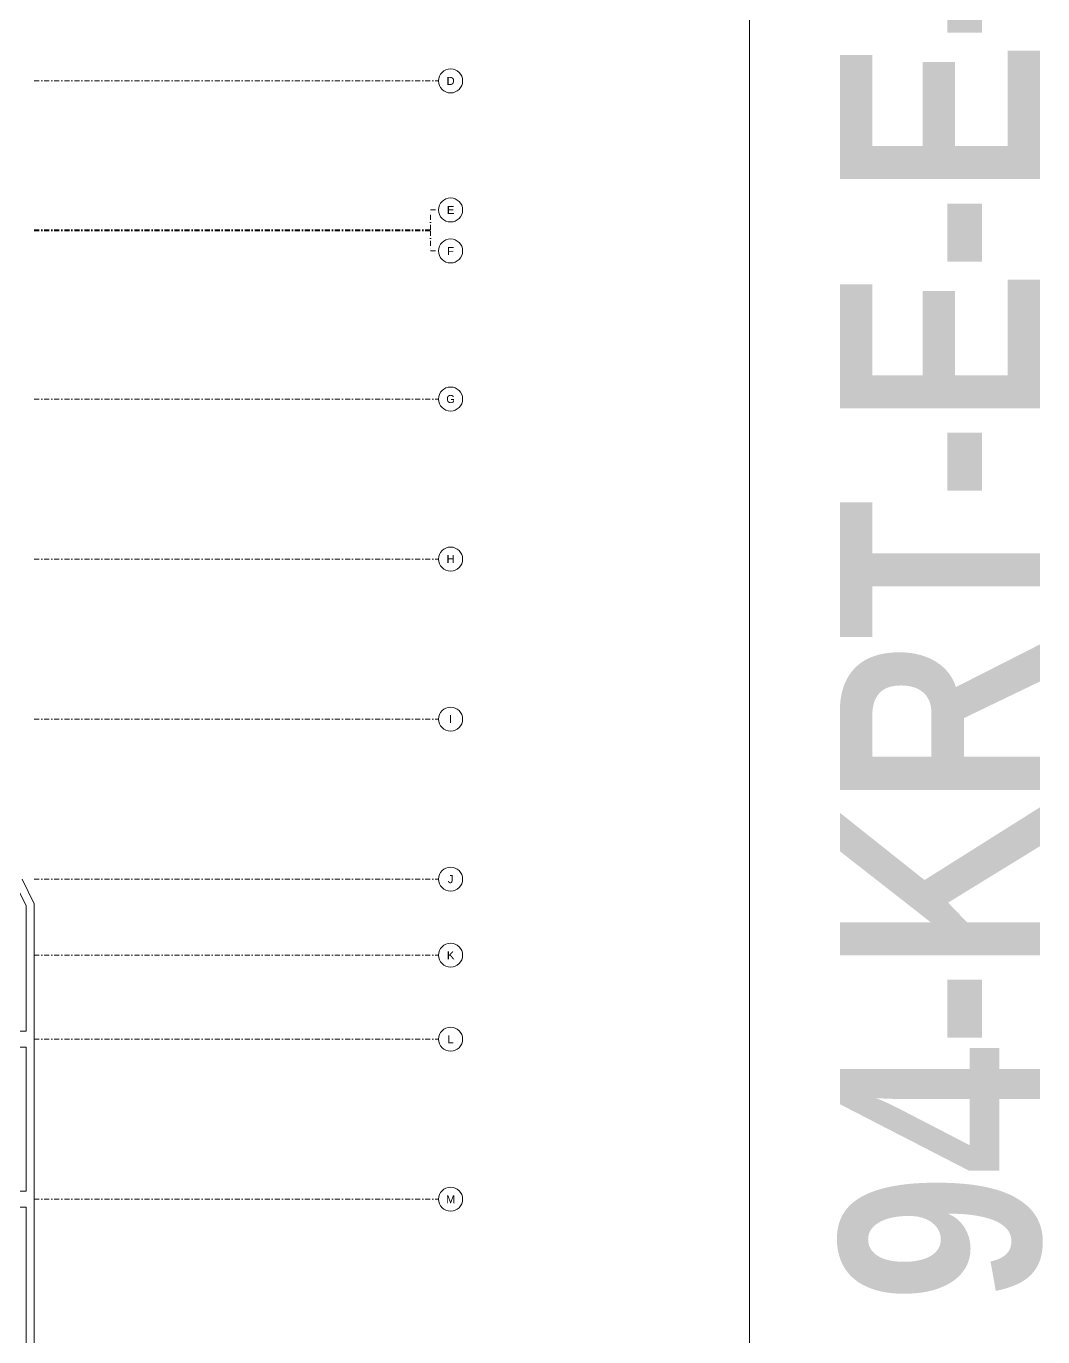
# Model space of a CAD drawing. Header units: metres. Extents: x -13316 to 152404, y -3899 to 30226.
# Drawn here: x 40705 to 45786, y 472 to 7024 of the extents above; entities that cross this region are included whole.
import ezdxf
from ezdxf.enums import TextEntityAlignment as Align

# ---------------------------------------------------------------- set-up
doc = ezdxf.new("R2010")
doc.units = ezdxf.units.M
doc.header["$LTSCALE"] = 100
doc.header["$MEASUREMENT"] = 0
doc.linetypes.add('DASHDOT2', pattern=[0.5, 0.25, -0.125, 0, -0.125])
doc.layers.get('0').update_dxf_attribs({"color": 9, "lineweight": 9})
for name, color, linetype, lineweight in [('01', 9, 'Continuous', 9), ('06D', 9, 'Continuous', 9), ('21', 9, 'Continuous', 9), ('24', 9, 'DASHDOT2', 9), ('40A', 9, 'Continuous', 9)]:
    doc.layers.add(name, color=color, linetype=linetype, lineweight=lineweight)
doc.styles.add('Arial', font='arial.ttf', dxfattribs={"height": 2.5})
doc.styles.add('MuuM_TEXT-BOLD', font='ARIALNB.TTF')

# ---------------------------------------------------------------- blocks, each defined once
blk = doc.blocks.new('0_aks')
at = {"linetype": 'Continuous'}
blk.add_circle((0, 0), 3, dxfattribs=at)
at = {"style": 'Arial'}
blk.add_attdef('AKS', text='', height=2, dxfattribs=at).set_placement((0, 0), align=Align.MIDDLE_CENTER)
blk = doc.blocks.new('p-akslar_yeni')
at = {"layer": '24'}
for points in [[(18840, -2145), (20861, -2145)], [(20821, -2890), (20821, -2790), (20861, -2790)], [(18840, -2890), (20821, -2890)], [(18840, -2895), (20821, -2895)], [(20821, -2895), (20821, -2995), (20861, -2995)], [(18840, -3735), (20861, -3735)], [(18840, -4535), (20861, -4535)], [(18840, -5335), (20861, -5335)], [(18840, -6135), (20861, -6135)], [(18840, -6515), (20861, -6515)], [(18840, -6935), (20861, -6935)], [(18840, -7735), (20861, -7735)]]:
    blk.add_lwpolyline(points, dxfattribs=at)
at = {"layer": '21', "xscale": 20, "yscale": 20, "zscale": 20}
for p, values in [((20921, -2145), {'AKS': 'D'}), ((20921, -2790), {'AKS': 'E'}), ((20921, -2995), {'AKS': 'F'}), ((20921, -3735), {'AKS': 'G'}), ((20921, -4535), {'AKS': 'H'}), ((20921, -5335), {'AKS': 'I'}), ((20921, -6135), {'AKS': 'J'}), ((20921, -6515), {'AKS': 'K'}), ((20921, -6935), {'AKS': 'L'}), ((20921, -7735), {'AKS': 'M'})]:
    blk.add_blockref('0_aks', p, dxfattribs=at).add_auto_attribs(values)
blk = doc.blocks.new('2.Bod.Ara.Sitatik Elk.')
at = {"layer": '01'}
for points in [[(12364.1, -6190), (12425, -6313.4), (12425, -8630)], [(12385, -8550), (12385, -7830), (12345, -7830)], [(12345, -7750), (12385, -7750), (12385, -7030), (12385, -7030), (12345, -7030)], [(12345, -6950), (12385, -6950), (12385, -6950), (12385, -6322.8), (12319.5, -6190)]]:
    blk.add_lwpolyline(points, dxfattribs=at)

msp = doc.modelspace()

# ---------------------------------------------------------------- linework, layer by layer
at = {"layer": '40A'}
msp.add_lwpolyline([(18799.28, 12601.44), (44319.52, 12601.44), (44319.52, -3578.56), (18799.28, -3578.56)], close=True, dxfattribs=at)

# ---------------------------------------------------------------- block references
at = {"layer": '06D'}
msp.add_blockref('2.Bod.Ara.Sitatik Elk.', (28320, 8950), dxfattribs=at)
at = {"layer": '24'}
msp.add_blockref('p-akslar_yeni', (21905, 8895), dxfattribs=at)

# ---------------------------------------------------------------- texts
at = {"layer": '40A', "style": 'MuuM_TEXT-BOLD'}
msp.add_text('94-KRT-E-E-101', height=1000, rotation=90, dxfattribs=at).set_placement((45771.7, 648.06))

doc.saveas('drawing.dxf')
